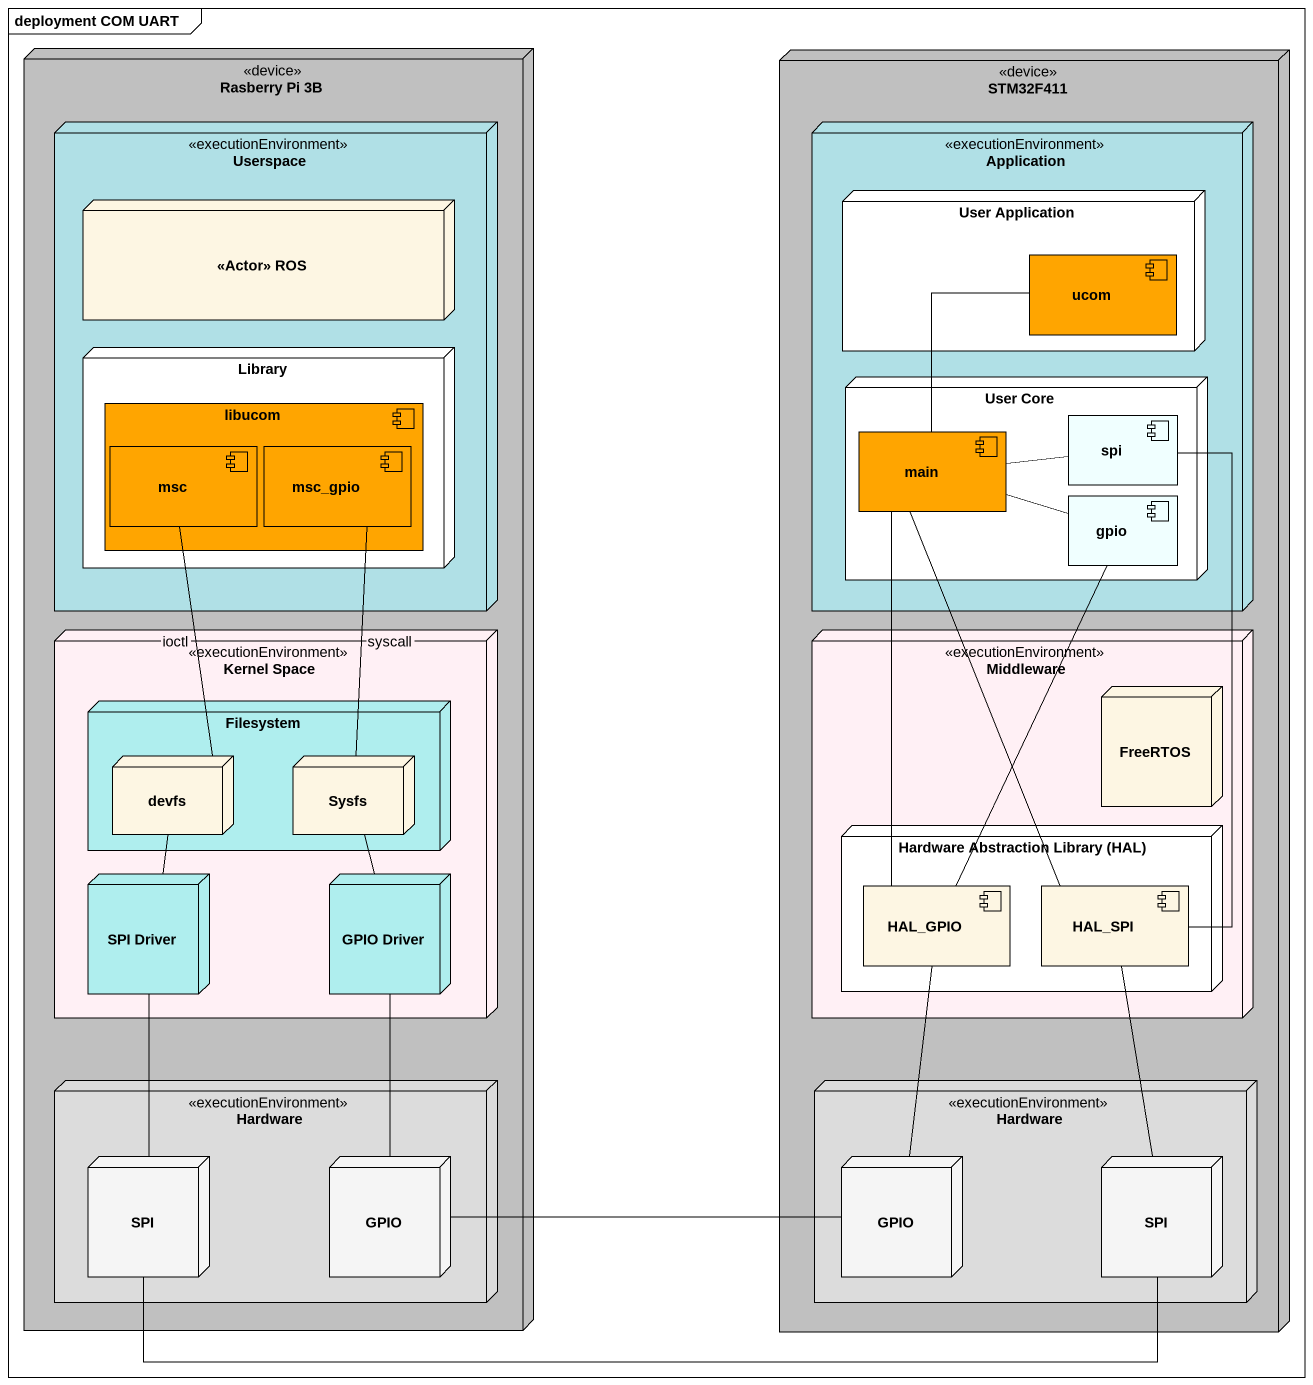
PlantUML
@startuml
mainframe deployment COM UART
node "Rasberry Pi 3B" as Rasberry_Pi_3B <<device>> #C0C0C0 {
  node Userspace <<executionEnvironment>> #B0E0E6 {
    node "<<Actor>> ROS" as Actor_ROS
    node Library {
      component libucom #FFA500 {
        component msc #FFA500
        component msc_gpio #FFA500
      }
    }
  }
  node "Kernel Space" as Kernel_Space <<executionEnvironment>> #FFF0F5 {
    node Filesystem #AFEEEE {
      node devfs
      node Sysfs
    }
    node "SPI Driver" as SPI_Driver #AFEEEE
    node "GPIO Driver" as GPIO_Driver #AFEEEE
  }
  node Hardware <<executionEnvironment>> #DCDCDC {
    node SPI #F5F5F5
    node GPIO #F5F5F5
  }
}
node STM32F411 <<device>> #C0C0C0 {
  node Application <<executionEnvironment>> #B0E0E6 {
    node "User Application" as User_Application {
      component ucom #FFA500
    }
    node "User Core" as User_Core {
      component main #FFA500
      component spi #F0FFFF
      component gpio #F0FFFF
    }
  }
  node Middleware <<executionEnvironment>> #FFF0F5 {
    node FreeRTOS
    node "Hardware Abstraction Library (HAL)" as Hardware_Abstraction {
      component HAL_GPIO
      component HAL_SPI
    }
  }
  node "Hardware" as Hardware_2 <<executionEnvironment>> #DCDCDC {
    node "GPIO" as GPIO_2 #F5F5F5
    node "SPI" as SPI_2 #F5F5F5
  }
}
ucom -- main
main -right- spi
main -- HAL_GPIO
main -- HAL_SPI
spi -- HAL_SPI
msc -- devfs : ioctl
msc_gpio -- Sysfs : syscall
gpio -left- main
gpio -- HAL_GPIO
devfs -- SPI_Driver
Sysfs -- GPIO_Driver
SPI_Driver -- SPI
GPIO_Driver -- GPIO
HAL_GPIO -- GPIO_2
HAL_SPI -- SPI_2
SPI -right- SPI_2
GPIO -right- GPIO_2
@enduml
